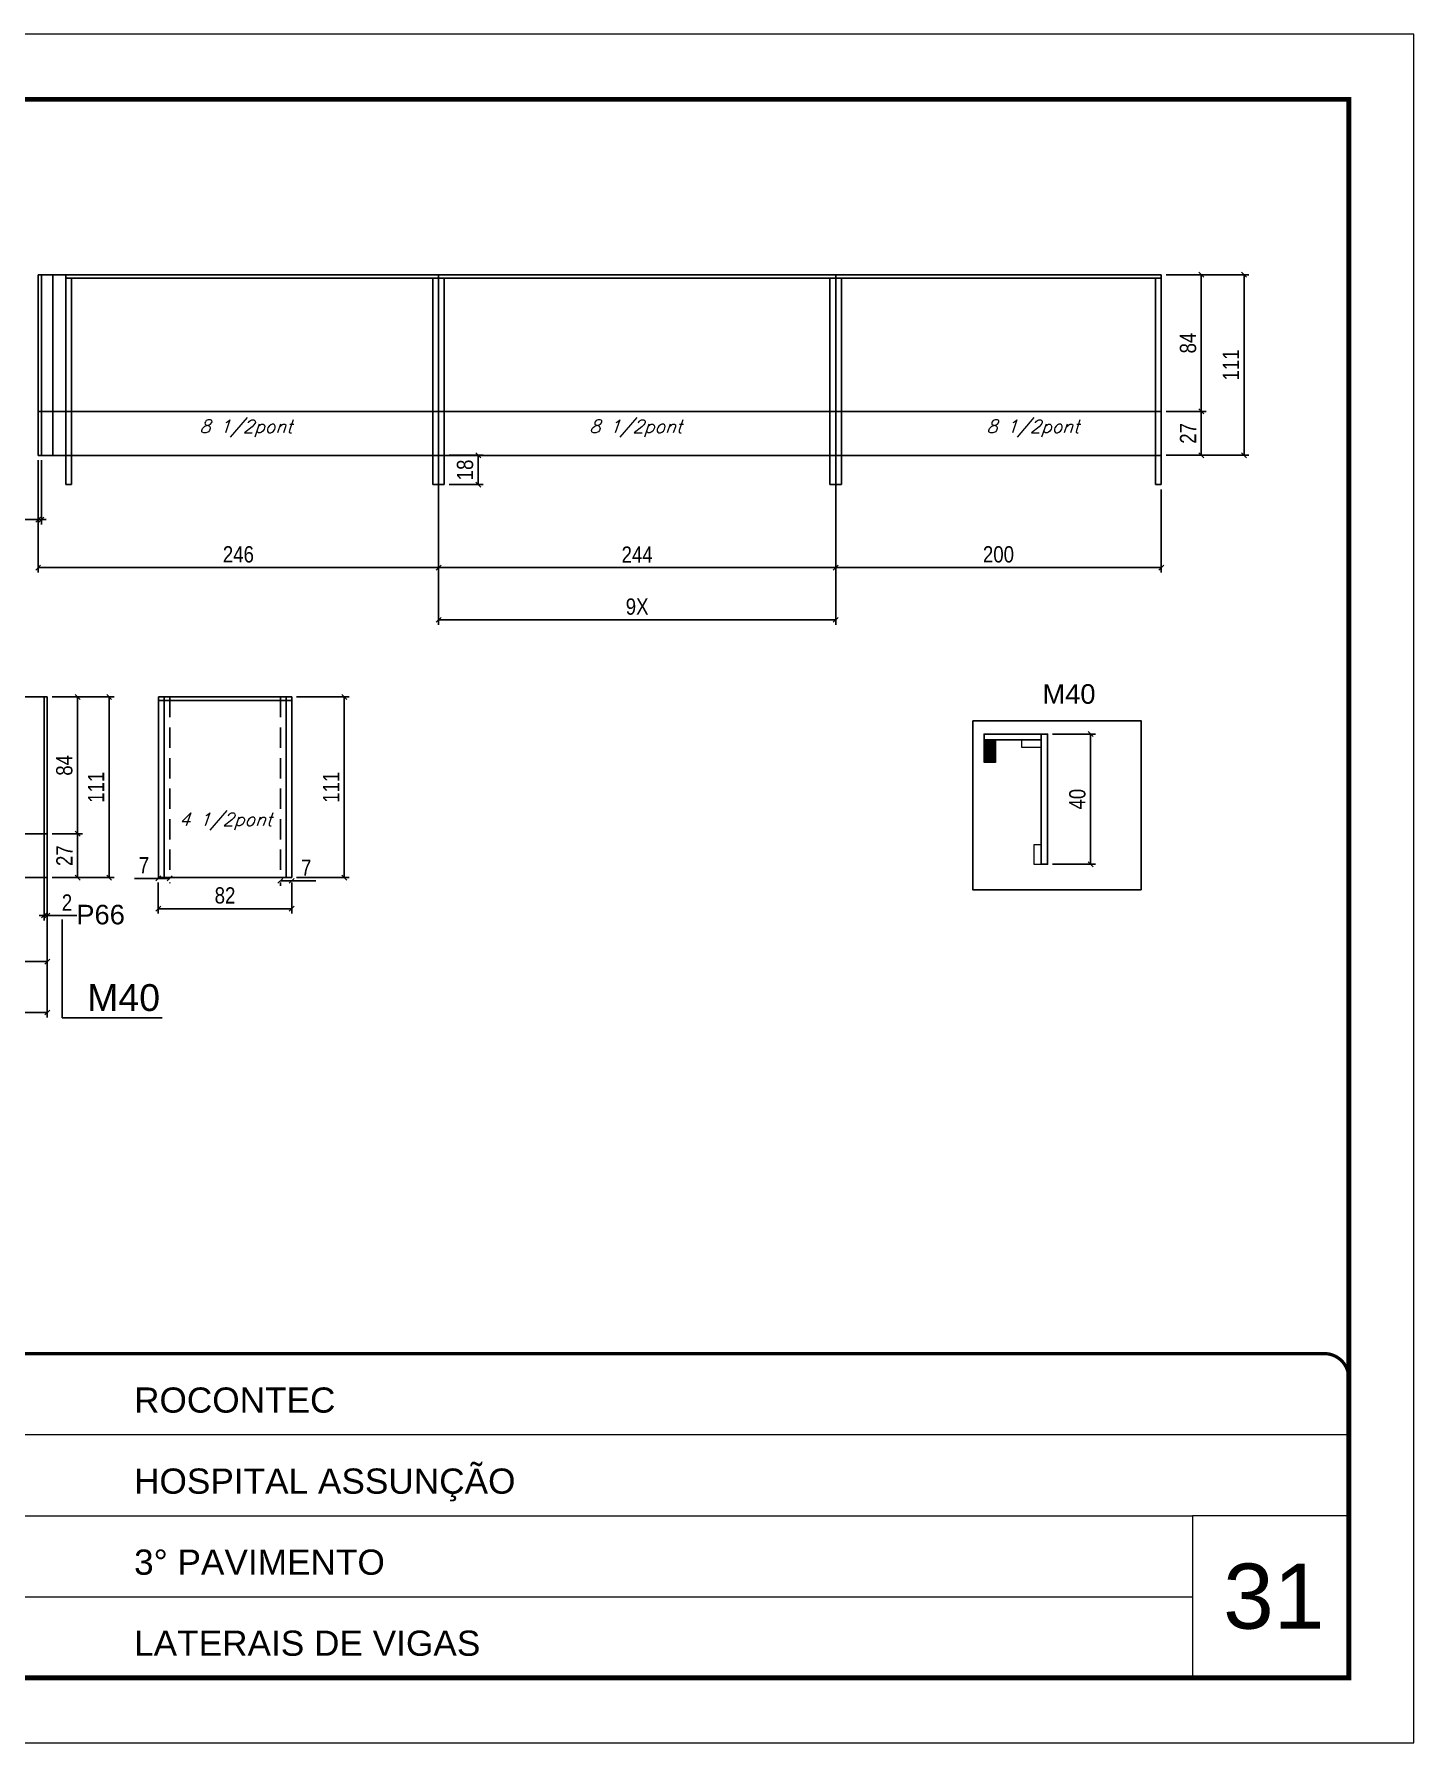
# Model space of a CAD drawing. Extents: x -21493 to -15213, y -12134 to 11887.
# Drawn here: x -17659 to -16811, y 2797 to 3847 of the extents above; entities that cross this region are included whole.
import ezdxf

# ---------------------------------------------------------------- set-up
doc = ezdxf.new("R2010")
doc.units = 0
for name, pattern in [('CONTINUO', [0]), ('DASHED', [0.75, 0.5, -0.25]), ('HIDDEN', [0.375, 0.25, -0.125])]:
    doc.linetypes.add(name, pattern=pattern)
for name, color, linetype in [('5', 5, 'Continuous'), ('COTA', 241, 'Continuous'), ('NOMENCLATURA', 7, 'Continuous'), ('Painéis', 200, 'Continuous'), ('SARR_2.2x7', 40, 'Continuous'), ('SARR_3.5x7', 81, 'Continuous'), ('texto', 7, 'Continuous')]:
    doc.layers.add(name, color=color, linetype=linetype)
for name, color, linetype, lineweight in [('CARIMBO', 255, 'Continuous', 9), ('Folhas', 255, 'Continuous', 9), ('Madeira', 126, 'Continuous', 18), ('Sarr 2.2x7', 40, 'Continuous', 9), ('SARRAFO DE PRESSAO', 251, 'DASHED', 9)]:
    doc.layers.add(name, color=color, linetype=linetype, lineweight=lineweight)
doc.styles.add('ARIAL', font='arial.ttf')
doc.styles.add('COTA TECNICA', font='techl___.ttf', dxfattribs={"height": 10})
doc.styles.add('Romans', font='romans.shx')
doc.styles.get("Standard").update_dxf_attribs({"font": 'arial.ttf'})
doc.dimstyles.new('PAINEL', dxfattribs={"dimtxt": 10, "dimasz": 3, "dimexe": 3, "dimexo": 3, "dimgap": 3, "dimtad": 1, "dimdec": 1, "dimzin": 12, "dimdsep": 46, "dimtxsty": 'COTA TECNICA', "dimblk1": 'OBLIQUE', "dimblk2": 'OBLIQUE', "dimsah": 1, "dimcen": 0.9, "dimclrd": 4, "dimclre": 4, "dimclrt": 240, "dimadec": 1, "dimazin": 3, "dimtfac": 1, "dimtdec": 1, "dimtmove": 0, "dimatfit": 3, "dimfxl": 1, "dimtolj": 1, "dimtzin": 12, "dimarcsym": 0})

# ---------------------------------------------------------------- blocks, each defined once
blk = doc.blocks.new('_Oblique')
at = {"color": 0, "linetype": 'ByBlock', "lineweight": -2}
blk.add_line((-0.5, -0.5), (0.5, 0.5), dxfattribs=at)
blk = doc.blocks.new('*D1728')
at = {"layer": 'COTA', "color": 4, "lineweight": -2, "ltscale": 25, "transparency": 16777216}
for p, q in [((-17656.6, 3585.4), (-17656.6, 3516.4)), ((-17410.6, 3567.4), (-17410.6, 3516.4)), ((-17656.6, 3519.4), (-17410.6, 3519.4))]:
    blk.add_line(p, q, dxfattribs=at)
at = {"layer": 'Defpoints', "color": 0, "ltscale": 25, "transparency": 16777216}
for p in [(-17656.6, 3588.4), (-17410.6, 3570.4), (-17410.6, 3519.4)]:
    blk.add_point(p, dxfattribs=at)
at = {"layer": 'COTA', "color": 4, "lineweight": -2, "ltscale": 25, "transparency": 16777216, "xscale": 3, "yscale": 3, "zscale": 3, "rotation": 180}
blk.add_blockref('_Oblique', (-17656.6, 3519.4), dxfattribs=at)
at = {"layer": 'COTA', "color": 4, "lineweight": -2, "ltscale": 25, "transparency": 16777216, "xscale": 3, "yscale": 3, "zscale": 3}
blk.add_blockref('_Oblique', (-17410.6, 3519.4), dxfattribs=at)
at = {"layer": 'COTA', "color": 240, "ltscale": 25, "transparency": 16777216, "insert": (-17533.6, 3527.5), "char_height": 10, "attachment_point": 5, "style": 'COTA TECNICA'}
blk.add_mtext('\\A1;246', dxfattribs=at)
blk = doc.blocks.new('*D1729')
at = {"layer": 'COTA', "color": 4, "lineweight": -2, "ltscale": 25, "transparency": 16777216}
for p, q in [((-17410.6, 3585.4), (-17410.6, 3516.4)), ((-17166.6, 3567.4), (-17166.6, 3516.4)), ((-17410.6, 3519.4), (-17166.6, 3519.4))]:
    blk.add_line(p, q, dxfattribs=at)
at = {"layer": 'Defpoints', "color": 0, "ltscale": 25, "transparency": 16777216}
for p in [(-17410.6, 3588.4), (-17166.6, 3570.4), (-17166.6, 3519.4)]:
    blk.add_point(p, dxfattribs=at)
at = {"layer": 'COTA', "color": 4, "lineweight": -2, "ltscale": 25, "transparency": 16777216, "xscale": 3, "yscale": 3, "zscale": 3, "rotation": 180}
blk.add_blockref('_Oblique', (-17410.6, 3519.4), dxfattribs=at)
at = {"layer": 'COTA', "color": 4, "lineweight": -2, "ltscale": 25, "transparency": 16777216, "xscale": 3, "yscale": 3, "zscale": 3}
blk.add_blockref('_Oblique', (-17166.6, 3519.4), dxfattribs=at)
at = {"layer": 'COTA', "color": 240, "ltscale": 25, "transparency": 16777216, "insert": (-17288.6, 3527.4), "char_height": 10, "attachment_point": 5, "style": 'COTA TECNICA'}
blk.add_mtext('\\A1;244', dxfattribs=at)
blk = doc.blocks.new('*D1730')
at = {"layer": 'COTA', "color": 4, "lineweight": -2, "ltscale": 25, "transparency": 16777216}
for p, q in [((-17648, 3439.9), (-17610, 3439.9)), ((-17613, 3439.9), (-17613, 3328.9)), ((-17648, 3328.9), (-17610, 3328.9))]:
    blk.add_line(p, q, dxfattribs=at)
at = {"layer": 'Defpoints', "color": 0, "ltscale": 25, "transparency": 16777216}
for p in [(-17651, 3439.9), (-17651, 3328.9), (-17613, 3328.9)]:
    blk.add_point(p, dxfattribs=at)
at = {"layer": 'COTA', "color": 4, "lineweight": -2, "ltscale": 25, "transparency": 16777216, "xscale": 3, "yscale": 3, "zscale": 3}
for p, rotation in [((-17613, 3439.9), 90), ((-17613, 3328.9), 270)]:
    blk.add_blockref('_Oblique', p, dxfattribs=dict(at, rotation=rotation))
at = {"layer": 'COTA', "color": 240, "ltscale": 25, "transparency": 16777216, "insert": (-17621, 3384.4), "char_height": 10, "attachment_point": 5, "rotation": 90, "style": 'COTA TECNICA'}
blk.add_mtext('\\A1;111', dxfattribs=at)
blk = doc.blocks.new('*D1340')
at = {"layer": 'COTA', "color": 4, "lineweight": -2, "ltscale": 25, "transparency": 16777216}
for p, q in [((-17410.6, 3585.4), (-17410.6, 3484.3)), ((-17166.6, 3585.4), (-17166.6, 3484.3)), ((-17410.6, 3487.3), (-17166.6, 3487.3))]:
    blk.add_line(p, q, dxfattribs=at)
at = {"layer": 'Defpoints', "color": 0, "ltscale": 25, "transparency": 16777216}
for p in [(-17410.6, 3588.4), (-17166.6, 3588.4), (-17166.6, 3487.3)]:
    blk.add_point(p, dxfattribs=at)
at = {"layer": 'COTA', "color": 4, "lineweight": -2, "ltscale": 25, "transparency": 16777216, "xscale": 3, "yscale": 3, "zscale": 3, "rotation": 180}
blk.add_blockref('_Oblique', (-17410.6, 3487.3), dxfattribs=at)
at = {"layer": 'COTA', "color": 4, "lineweight": -2, "ltscale": 25, "transparency": 16777216, "xscale": 3, "yscale": 3, "zscale": 3}
blk.add_blockref('_Oblique', (-17166.6, 3487.3), dxfattribs=at)
at = {"layer": 'COTA', "color": 240, "ltscale": 25, "transparency": 16777216, "insert": (-17288.6, 3495.4), "char_height": 10, "attachment_point": 5, "style": 'COTA TECNICA'}
blk.add_mtext('\\A1;9X', dxfattribs=at)
blk = doc.blocks.new('*D1341')
at = {"layer": 'COTA', "color": 4, "lineweight": -2, "ltscale": 25, "transparency": 16777216}
for p, q in [((-17651, 3325.9), (-17651, 3243)), ((-17918.5, 3307.9), (-17918.5, 3243)), ((-17918.5, 3246), (-17651, 3246))]:
    blk.add_line(p, q, dxfattribs=at)
at = {"layer": 'Defpoints', "color": 0, "ltscale": 25, "transparency": 16777216}
for p in [(-17651, 3328.9), (-17918.5, 3310.9), (-17651, 3246)]:
    blk.add_point(p, dxfattribs=at)
at = {"layer": 'COTA', "color": 4, "lineweight": -2, "ltscale": 25, "transparency": 16777216, "xscale": 3, "yscale": 3, "zscale": 3, "rotation": 180}
blk.add_blockref('_Oblique', (-17918.5, 3246), dxfattribs=at)
at = {"layer": 'COTA', "color": 4, "lineweight": -2, "ltscale": 25, "transparency": 16777216, "xscale": 3, "yscale": 3, "zscale": 3}
blk.add_blockref('_Oblique', (-17651, 3246), dxfattribs=at)
at = {"layer": 'COTA', "color": 240, "ltscale": 25, "transparency": 16777216, "insert": (-17784.7, 3254.2), "char_height": 10, "attachment_point": 5, "style": 'COTA TECNICA'}
blk.add_mtext('\\A1;267.5', dxfattribs=at)
blk = doc.blocks.new('*D1343')
at = {"layer": 'COTA', "color": 4, "lineweight": -2, "ltscale": 25, "transparency": 16777216}
for p, q in [((-17796.5, 3325.9), (-17796.5, 3274.3)), ((-17651, 3325.9), (-17651, 3274.3)), ((-17796.5, 3277.3), (-17651, 3277.3))]:
    blk.add_line(p, q, dxfattribs=at)
at = {"layer": 'Defpoints', "color": 0, "ltscale": 25, "transparency": 16777216}
for p in [(-17796.5, 3328.9), (-17651, 3328.9), (-17651, 3277.3)]:
    blk.add_point(p, dxfattribs=at)
at = {"layer": 'COTA', "color": 4, "lineweight": -2, "ltscale": 25, "transparency": 16777216, "xscale": 3, "yscale": 3, "zscale": 3, "rotation": 180}
blk.add_blockref('_Oblique', (-17796.5, 3277.3), dxfattribs=at)
at = {"layer": 'COTA', "color": 4, "lineweight": -2, "ltscale": 25, "transparency": 16777216, "xscale": 3, "yscale": 3, "zscale": 3}
blk.add_blockref('_Oblique', (-17651, 3277.3), dxfattribs=at)
at = {"layer": 'COTA', "color": 240, "ltscale": 25, "transparency": 16777216, "insert": (-17723.7, 3285.4), "char_height": 10, "attachment_point": 5, "style": 'COTA TECNICA'}
blk.add_mtext('\\A1;145.5', dxfattribs=at)
blk = doc.blocks.new('*D1350')
at = {"layer": 'COTA', "color": 4, "lineweight": -2, "ltscale": 25, "transparency": 16777216}
for p, q in [((-17653, 3325.9), (-17653, 3302.6)), ((-17651, 3325.9), (-17651, 3302.6)), ((-17653, 3305.6), (-17656, 3305.6)), ((-17653, 3305.6), (-17651, 3305.6)), ((-17651, 3305.6), (-17632.9, 3305.6))]:
    blk.add_line(p, q, dxfattribs=at)
at = {"layer": 'Defpoints', "color": 0, "ltscale": 25, "transparency": 16777216}
for p in [(-17653, 3328.9), (-17651, 3328.9), (-17651, 3305.6)]:
    blk.add_point(p, dxfattribs=at)
at = {"layer": 'COTA', "color": 4, "lineweight": -2, "ltscale": 25, "transparency": 16777216, "xscale": 3, "yscale": 3, "zscale": 3}
blk.add_blockref('_Oblique', (-17653, 3305.6), dxfattribs=at)
at = {"layer": 'COTA', "color": 4, "lineweight": -2, "ltscale": 25, "transparency": 16777216, "xscale": 3, "yscale": 3, "zscale": 3, "rotation": 180}
blk.add_blockref('_Oblique', (-17651, 3305.6), dxfattribs=at)
at = {"layer": 'COTA', "color": 240, "ltscale": 25, "transparency": 16777216, "insert": (-17638.9, 3313.6), "char_height": 10, "attachment_point": 5, "style": 'COTA TECNICA'}
blk.add_mtext('\\A1;2', dxfattribs=at)
blk = doc.blocks.new('*D1731')
at = {"layer": 'Defpoints', "color": 0, "linetype": 'ByBlock', "transparency": 16777216}
for p in [(-17036.5, 3417.1), (-17036.5, 3337.1), (-17010, 3337.1)]:
    blk.add_point(p, dxfattribs=at)
at = {"layer": 'Sarr 2.2x7', "color": 4, "linetype": 'ByBlock', "lineweight": -2, "transparency": 16777216}
for p, q in [((-17033.5, 3417.1), (-17007, 3417.1)), ((-17010, 3417.1), (-17010, 3337.1)), ((-17033.5, 3337.1), (-17007, 3337.1))]:
    blk.add_line(p, q, dxfattribs=at)
at = {"layer": 'Sarr 2.2x7', "color": 4, "linetype": 'ByBlock', "lineweight": -2, "transparency": 16777216, "xscale": 3, "yscale": 3, "zscale": 3}
for p, rotation in [((-17010, 3417.1), 90), ((-17010, 3337.1), 270)]:
    blk.add_blockref('_Oblique', p, dxfattribs=dict(at, rotation=rotation))
at = {"layer": 'Sarr 2.2x7', "color": 240, "linetype": 'ByBlock', "transparency": 16777216, "insert": (-17018.1, 3377.1), "char_height": 10, "attachment_point": 5, "rotation": 90, "style": 'COTA TECNICA'}
blk.add_mtext('\\A1;40', dxfattribs=at)
blk = doc.blocks.new('*D1732')
at = {"layer": 'COTA', "color": 4, "lineweight": -2, "ltscale": 25, "transparency": 16777216}
for p, q in [((-17507.8, 3326.9), (-17500.8, 3326.9)), ((-17507.8, 3325.9), (-17507.8, 3323.9)), ((-17500.8, 3326.9), (-17486, 3326.9)), ((-17500.8, 3325.9), (-17500.8, 3323.9))]:
    blk.add_line(p, q, dxfattribs=at)
at = {"layer": 'Defpoints', "color": 0, "ltscale": 25, "transparency": 16777216}
for p in [(-17507.8, 3328.9), (-17500.8, 3328.9), (-17500.8, 3326.9)]:
    blk.add_point(p, dxfattribs=at)
at = {"layer": 'COTA', "color": 4, "lineweight": -2, "ltscale": 25, "transparency": 16777216, "xscale": 3, "yscale": 3, "zscale": 3, "rotation": 180}
blk.add_blockref('_Oblique', (-17507.8, 3326.9), dxfattribs=at)
at = {"layer": 'COTA', "color": 4, "lineweight": -2, "ltscale": 25, "transparency": 16777216, "xscale": 3, "yscale": 3, "zscale": 3}
blk.add_blockref('_Oblique', (-17500.8, 3326.9), dxfattribs=at)
at = {"layer": 'COTA', "color": 240, "ltscale": 25, "transparency": 16777216, "insert": (-17491.9, 3335), "char_height": 10, "attachment_point": 5, "style": 'COTA TECNICA'}
blk.add_mtext('\\A1;7', dxfattribs=at)
blk = doc.blocks.new('*D1733')
at = {"layer": 'COTA', "color": 4, "lineweight": -2, "ltscale": 25, "transparency": 16777216}
for p, q in [((-17582.8, 3328.4), (-17597.5, 3328.4)), ((-17575.8, 3328.4), (-17582.8, 3328.4)), ((-17582.8, 3325.9), (-17582.8, 3325.4)), ((-17575.8, 3325.9), (-17575.8, 3325.4))]:
    blk.add_line(p, q, dxfattribs=at)
at = {"layer": 'Defpoints', "color": 0, "ltscale": 25, "transparency": 16777216}
for p in [(-17582.8, 3328.9), (-17575.8, 3328.9), (-17582.8, 3328.4)]:
    blk.add_point(p, dxfattribs=at)
at = {"layer": 'COTA', "color": 4, "lineweight": -2, "ltscale": 25, "transparency": 16777216, "xscale": 3, "yscale": 3, "zscale": 3, "rotation": 180}
blk.add_blockref('_Oblique', (-17582.8, 3328.4), dxfattribs=at)
at = {"layer": 'COTA', "color": 4, "lineweight": -2, "ltscale": 25, "transparency": 16777216, "xscale": 3, "yscale": 3, "zscale": 3}
blk.add_blockref('_Oblique', (-17575.8, 3328.4), dxfattribs=at)
at = {"layer": 'COTA', "color": 240, "ltscale": 25, "transparency": 16777216, "insert": (-17591.6, 3336.5), "char_height": 10, "attachment_point": 5, "style": 'COTA TECNICA'}
blk.add_mtext('\\A1;7', dxfattribs=at)
blk = doc.blocks.new('*D1668')
at = {"layer": 'COTA', "color": 4, "lineweight": -2, "ltscale": 25, "transparency": 16777216}
for p, q in [((-17582.8, 3325.9), (-17582.8, 3306.8)), ((-17500.8, 3325.9), (-17500.8, 3306.8)), ((-17500.8, 3309.8), (-17582.8, 3309.8))]:
    blk.add_line(p, q, dxfattribs=at)
at = {"layer": 'Defpoints', "color": 0, "ltscale": 25, "transparency": 16777216}
for p in [(-17582.8, 3328.9), (-17500.8, 3328.9), (-17582.8, 3309.8)]:
    blk.add_point(p, dxfattribs=at)
at = {"layer": 'COTA', "color": 4, "lineweight": -2, "ltscale": 25, "transparency": 16777216, "xscale": 3, "yscale": 3, "zscale": 3, "rotation": 180}
blk.add_blockref('_Oblique', (-17582.8, 3309.8), dxfattribs=at)
at = {"layer": 'COTA', "color": 4, "lineweight": -2, "ltscale": 25, "transparency": 16777216, "xscale": 3, "yscale": 3, "zscale": 3}
blk.add_blockref('_Oblique', (-17500.8, 3309.8), dxfattribs=at)
at = {"layer": 'COTA', "color": 240, "ltscale": 25, "transparency": 16777216, "insert": (-17541.8, 3317.9), "char_height": 10, "attachment_point": 5, "style": 'COTA TECNICA'}
blk.add_mtext('\\A1;82', dxfattribs=at)
blk = doc.blocks.new('*D1669')
at = {"layer": 'COTA', "color": 4, "lineweight": -2, "ltscale": 25, "transparency": 16777216}
for p, q in [((-17497.8, 3439.9), (-17465.5, 3439.9)), ((-17468.5, 3328.9), (-17468.5, 3439.9)), ((-17497.8, 3328.9), (-17465.5, 3328.9))]:
    blk.add_line(p, q, dxfattribs=at)
at = {"layer": 'Defpoints', "color": 0, "ltscale": 25, "transparency": 16777216}
for p in [(-17500.8, 3439.9), (-17468.5, 3439.9), (-17500.8, 3328.9)]:
    blk.add_point(p, dxfattribs=at)
at = {"layer": 'COTA', "color": 4, "lineweight": -2, "ltscale": 25, "transparency": 16777216, "xscale": 3, "yscale": 3, "zscale": 3}
for p, rotation in [((-17468.5, 3439.9), 90), ((-17468.5, 3328.9), 270)]:
    blk.add_blockref('_Oblique', p, dxfattribs=dict(at, rotation=rotation))
at = {"layer": 'COTA', "color": 240, "ltscale": 25, "transparency": 16777216, "insert": (-17476.6, 3384.4), "char_height": 10, "attachment_point": 5, "rotation": 90, "style": 'COTA TECNICA'}
blk.add_mtext('\\A1;111', dxfattribs=at)
blk = doc.blocks.new('*D1674')
at = {"layer": 'COTA', "color": 4, "lineweight": -2, "ltscale": 25, "transparency": 16777216}
for p, q in [((-17656.6, 3585.4), (-17656.6, 3545.9)), ((-17654.6, 3585.4), (-17654.6, 3545.9)), ((-17656.6, 3548.9), (-17674.7, 3548.9)), ((-17654.6, 3548.9), (-17656.6, 3548.9)), ((-17654.6, 3548.9), (-17651.6, 3548.9))]:
    blk.add_line(p, q, dxfattribs=at)
at = {"layer": 'Defpoints', "color": 0, "ltscale": 25, "transparency": 16777216}
for p in [(-17656.6, 3588.4), (-17654.6, 3588.4), (-17656.6, 3548.9)]:
    blk.add_point(p, dxfattribs=at)
at = {"layer": 'COTA', "color": 4, "lineweight": -2, "ltscale": 25, "transparency": 16777216, "xscale": 3, "yscale": 3, "zscale": 3}
blk.add_blockref('_Oblique', (-17656.6, 3548.9), dxfattribs=at)
at = {"layer": 'COTA', "color": 4, "lineweight": -2, "ltscale": 25, "transparency": 16777216, "xscale": 3, "yscale": 3, "zscale": 3, "rotation": 180}
blk.add_blockref('_Oblique', (-17654.6, 3548.9), dxfattribs=at)
at = {"layer": 'COTA', "color": 240, "ltscale": 25, "transparency": 16777216, "insert": (-17668.7, 3556.9), "char_height": 10, "attachment_point": 5, "style": 'COTA TECNICA'}
blk.add_mtext('\\A1;2', dxfattribs=at)
blk = doc.blocks.new('*D1675')
at = {"layer": 'COTA', "color": 4, "lineweight": -2, "ltscale": 25, "transparency": 16777216}
for p, q in [((-17166.6, 3567.4), (-17166.6, 3516.4)), ((-16966.6, 3567.4), (-16966.6, 3516.4)), ((-17166.6, 3519.4), (-16966.6, 3519.4))]:
    blk.add_line(p, q, dxfattribs=at)
at = {"layer": 'Defpoints', "color": 0, "ltscale": 25, "transparency": 16777216}
for p in [(-17166.6, 3570.4), (-16966.6, 3570.4), (-16966.6, 3519.4)]:
    blk.add_point(p, dxfattribs=at)
at = {"layer": 'COTA', "color": 4, "lineweight": -2, "ltscale": 25, "transparency": 16777216, "xscale": 3, "yscale": 3, "zscale": 3, "rotation": 180}
blk.add_blockref('_Oblique', (-17166.6, 3519.4), dxfattribs=at)
at = {"layer": 'COTA', "color": 4, "lineweight": -2, "ltscale": 25, "transparency": 16777216, "xscale": 3, "yscale": 3, "zscale": 3}
blk.add_blockref('_Oblique', (-16966.6, 3519.4), dxfattribs=at)
at = {"layer": 'COTA', "color": 240, "ltscale": 25, "transparency": 16777216, "insert": (-17066.6, 3527.5), "char_height": 10, "attachment_point": 5, "style": 'COTA TECNICA'}
blk.add_mtext('\\A1;200', dxfattribs=at)
blk = doc.blocks.new('*D1676')
at = {"layer": 'COTA', "color": 4, "lineweight": -2, "ltscale": 25, "transparency": 16777216}
for p, q in [((-16963.6, 3699.4), (-16912.7, 3699.4)), ((-16915.7, 3699.4), (-16915.7, 3588.4)), ((-16963.6, 3588.4), (-16912.7, 3588.4))]:
    blk.add_line(p, q, dxfattribs=at)
at = {"layer": 'Defpoints', "color": 0, "ltscale": 25, "transparency": 16777216}
for p in [(-16966.6, 3699.4), (-16966.6, 3588.4), (-16915.7, 3588.4)]:
    blk.add_point(p, dxfattribs=at)
at = {"layer": 'COTA', "color": 4, "lineweight": -2, "ltscale": 25, "transparency": 16777216, "xscale": 3, "yscale": 3, "zscale": 3}
for p, rotation in [((-16915.7, 3699.4), 90), ((-16915.7, 3588.4), 270)]:
    blk.add_blockref('_Oblique', p, dxfattribs=dict(at, rotation=rotation))
at = {"layer": 'COTA', "color": 240, "ltscale": 25, "transparency": 16777216, "insert": (-16923.8, 3643.9), "char_height": 10, "attachment_point": 5, "rotation": 90, "style": 'COTA TECNICA'}
blk.add_mtext('\\A1;111', dxfattribs=at)
blk = doc.blocks.new('*D1709')
at = {"layer": 'COTA', "color": 4, "lineweight": -2, "ltscale": 25, "transparency": 16777216}
for p, q in [((-16963.6, 3615.4), (-16939, 3615.4)), ((-16942, 3588.4), (-16942, 3615.4)), ((-16963.6, 3588.4), (-16939, 3588.4))]:
    blk.add_line(p, q, dxfattribs=at)
at = {"layer": 'Defpoints', "color": 0, "ltscale": 25, "transparency": 16777216}
for p in [(-16966.6, 3615.4), (-16942, 3615.4), (-16966.6, 3588.4)]:
    blk.add_point(p, dxfattribs=at)
at = {"layer": 'COTA', "color": 4, "lineweight": -2, "ltscale": 25, "transparency": 16777216, "xscale": 3, "yscale": 3, "zscale": 3}
for p, rotation in [((-16942, 3615.4), 90), ((-16942, 3588.4), 270)]:
    blk.add_blockref('_Oblique', p, dxfattribs=dict(at, rotation=rotation))
at = {"layer": 'COTA', "color": 240, "ltscale": 25, "transparency": 16777216, "insert": (-16950.1, 3601.9), "char_height": 10, "attachment_point": 5, "rotation": 90, "style": 'COTA TECNICA'}
blk.add_mtext('\\A1;27', dxfattribs=at)
blk = doc.blocks.new('*D1710')
at = {"layer": 'COTA', "color": 4, "lineweight": -2, "ltscale": 25, "transparency": 16777216}
for p, q in [((-16963.6, 3699.4), (-16939, 3699.4)), ((-16942, 3615.4), (-16942, 3699.4)), ((-16963.6, 3615.4), (-16939, 3615.4))]:
    blk.add_line(p, q, dxfattribs=at)
at = {"layer": 'Defpoints', "color": 0, "ltscale": 25, "transparency": 16777216}
for p in [(-16966.6, 3699.4), (-16942, 3699.4), (-16966.6, 3615.4)]:
    blk.add_point(p, dxfattribs=at)
at = {"layer": 'COTA', "color": 4, "lineweight": -2, "ltscale": 25, "transparency": 16777216, "xscale": 3, "yscale": 3, "zscale": 3}
for p, rotation in [((-16942, 3699.4), 90), ((-16942, 3615.4), 270)]:
    blk.add_blockref('_Oblique', p, dxfattribs=dict(at, rotation=rotation))
at = {"layer": 'COTA', "color": 240, "ltscale": 25, "transparency": 16777216, "insert": (-16950.1, 3657.4), "char_height": 10, "attachment_point": 5, "rotation": 90, "style": 'COTA TECNICA'}
blk.add_mtext('\\A1;84', dxfattribs=at)
blk = doc.blocks.new('*D1339')
at = {"layer": 'COTA', "color": 4, "lineweight": -2, "ltscale": 25, "transparency": 16777216}
for p, q in [((-17648, 3355.9), (-17629.4, 3355.9)), ((-17632.4, 3328.9), (-17632.4, 3355.9)), ((-17648, 3328.9), (-17629.4, 3328.9))]:
    blk.add_line(p, q, dxfattribs=at)
at = {"layer": 'Defpoints', "color": 0, "ltscale": 25, "transparency": 16777216}
for p in [(-17651, 3355.9), (-17632.4, 3355.9), (-17651, 3328.9)]:
    blk.add_point(p, dxfattribs=at)
at = {"layer": 'COTA', "color": 4, "lineweight": -2, "ltscale": 25, "transparency": 16777216, "xscale": 3, "yscale": 3, "zscale": 3}
for p, rotation in [((-17632.4, 3355.9), 90), ((-17632.4, 3328.9), 270)]:
    blk.add_blockref('_Oblique', p, dxfattribs=dict(at, rotation=rotation))
at = {"layer": 'COTA', "color": 240, "ltscale": 25, "transparency": 16777216, "insert": (-17640.5, 3342.4), "char_height": 10, "attachment_point": 5, "rotation": 90, "style": 'COTA TECNICA'}
blk.add_mtext('\\A1;27', dxfattribs=at)
blk = doc.blocks.new('*D1711')
at = {"layer": 'COTA', "color": 4, "lineweight": -2, "ltscale": 25, "transparency": 16777216}
for p, q in [((-17648, 3439.9), (-17629.4, 3439.9)), ((-17632.4, 3355.9), (-17632.4, 3439.9)), ((-17648, 3355.9), (-17629.4, 3355.9))]:
    blk.add_line(p, q, dxfattribs=at)
at = {"layer": 'Defpoints', "color": 0, "ltscale": 25, "transparency": 16777216}
for p in [(-17651, 3439.9), (-17632.4, 3439.9), (-17651, 3355.9)]:
    blk.add_point(p, dxfattribs=at)
at = {"layer": 'COTA', "color": 4, "lineweight": -2, "ltscale": 25, "transparency": 16777216, "xscale": 3, "yscale": 3, "zscale": 3}
for p, rotation in [((-17632.4, 3439.9), 90), ((-17632.4, 3355.9), 270)]:
    blk.add_blockref('_Oblique', p, dxfattribs=dict(at, rotation=rotation))
at = {"layer": 'COTA', "color": 240, "ltscale": 25, "transparency": 16777216, "insert": (-17640.5, 3397.9), "char_height": 10, "attachment_point": 5, "rotation": 90, "style": 'COTA TECNICA'}
blk.add_mtext('\\A1;84', dxfattribs=at)
blk = doc.blocks.new('*D1712')
at = {"layer": 'COTA', "color": 4, "lineweight": -2, "ltscale": 25, "transparency": 16777216}
for p, q in [((-17404.1, 3588.4), (-17383.2, 3588.4)), ((-17386.2, 3570.4), (-17386.2, 3588.4)), ((-17404.1, 3570.4), (-17383.2, 3570.4))]:
    blk.add_line(p, q, dxfattribs=at)
at = {"layer": 'Defpoints', "color": 0, "ltscale": 25, "transparency": 16777216}
for p in [(-17407.1, 3588.4), (-17386.2, 3588.4), (-17407.1, 3570.4)]:
    blk.add_point(p, dxfattribs=at)
at = {"layer": 'COTA', "color": 4, "lineweight": -2, "ltscale": 25, "transparency": 16777216, "xscale": 3, "yscale": 3, "zscale": 3}
for p, rotation in [((-17386.2, 3588.4), 90), ((-17386.2, 3570.4), 270)]:
    blk.add_blockref('_Oblique', p, dxfattribs=dict(at, rotation=rotation))
at = {"layer": 'COTA', "color": 240, "ltscale": 25, "transparency": 16777216, "insert": (-17394.3, 3579.4), "char_height": 10, "attachment_point": 5, "rotation": 90, "style": 'COTA TECNICA'}
blk.add_mtext('\\A1;18', dxfattribs=at)
blk = doc.blocks.new('9999999999')
at = {"color": 30, "linetype": 'CONTINUO'}
for p, q in [((98564.6, 34379.6), (99584, 34379.6)), ((98564.6, 34329.8), (99488, 34329.8)), ((99584, 34329.8), (99488, 34329.8)), ((99488, 34329.8), (99488, 34230.2)), ((98564.6, 34280), (99488, 34280))]:
    blk.add_line(p, q, dxfattribs=at)
at = {"color": 30, "linetype": 'CONTINUO', "const_width": 2}
blk.add_lwpolyline([(99584, 34230.2), (99584, 34414.4, 0.414214), (99569, 34429.4), (98229, 34429.4, 0.414214), (98214, 34414.4), (98214, 34245.2, 0.414214), (98229, 34230.2), (99584, 34230.2)], format="xyb", dxfattribs=at)
at = {"layer": 'Folhas'}
blk.add_lwpolyline([(98139, 34190.2), (99624, 34190.2), (99624, 35240.2), (98139, 35240.2)], close=True, dxfattribs=at)
at = {"layer": 'Folhas', "color": 30, "const_width": 3}
blk.add_lwpolyline([(98214, 34230.2), (99584, 34230.2), (99584, 35200.2), (98214, 35200.2)], close=True, dxfattribs=at)
at = {"color": 7, "linetype": 'Continuous', "ltscale": 5, "style": 'ARIAL'}
for s, height, p in [('ROCONTEC', 15.48, (98837.7, 34393.1)), ('HOSPITAL ASSUNÇÃO', 15.483, (98837.7, 34343.3)), ('3° PAVIMENTO', 15.483, (98837.7, 34293.5)), ('LATERAIS DE VIGAS', 15.483, (98837.7, 34243.7))]:
    blk.add_text(s, height=height, dxfattribs=at).set_placement(p)

msp = doc.modelspace()

# ---------------------------------------------------------------- hatches: boundary and pattern name
at = {"layer": 'Madeira'}
h = msp.add_hatch(dxfattribs=at)
h.set_pattern_fill('ANSI31', color=256, scale=0.2, angle=270, style=0)
h.set_pattern_definition([(315, (-431.4862, -9934.58856), (0.449012806, 0.449012806), [])])
h.paths.add_polyline_path([(-17075.43, 3399.54), (-17068.43, 3399.54), (-17068.43, 3413.54), (-17075.43, 3413.54)])

# ---------------------------------------------------------------- linework, layer by layer
at = {"linetype": 'ByBlock'}
msp.add_lwpolyline([(-17082.41, 3425.3), (-16978.98, 3425.3), (-16978.98, 3321.46), (-17082.41, 3321.46)], close=True, dxfattribs=at)
at = {"layer": 'Madeira'}
msp.add_lwpolyline([(-17075.43, 3413.54), (-17068.43, 3413.54), (-17068.43, 3399.54), (-17075.43, 3399.54)], close=True, dxfattribs=at)
at = {"layer": 'NOMENCLATURA', "linetype": 'Continuous'}
for p, q in [((-17641.94, 3242.74), (-17641.94, 3303.09)), ((-17580.45, 3242.74), (-17641.94, 3242.74))]:
    msp.add_line(p, q, dxfattribs=at)
at = {"layer": 'Painéis'}
for p, q in [((-17656.61, 3699.39), (-16966.61, 3699.39)), ((-17656.61, 3615.39), (-16966.61, 3615.39)), ((-17656.61, 3588.39), (-16966.61, 3588.39)), ((-17918.5, 3439.9), (-17651, 3439.9)), ((-17918.5, 3355.9), (-17651, 3355.9)), ((-17918.5, 3328.9), (-17651, 3328.9))]:
    msp.add_line(p, q, dxfattribs=at)
at = {"layer": 'Painéis', "ltscale": 25}
for p, q in [((-17656.61, 3588.39), (-17656.61, 3699.39)), ((-17654.61, 3588.39), (-17654.61, 3699.39)), ((-17410.61, 3570.39), (-17410.61, 3699.39)), ((-17166.61, 3570.39), (-17166.61, 3699.39)), ((-16966.61, 3570.39), (-16966.61, 3699.39)), ((-17653, 3310.9), (-17653, 3439.9)), ((-17651, 3310.9), (-17651, 3439.9)), ((-17582.77, 3439.9), (-17500.77, 3439.9)), ((-17582.77, 3439.9), (-17582.77, 3328.9)), ((-17500.77, 3439.9), (-17500.77, 3328.9)), ((-17582.77, 3328.9), (-17500.77, 3328.9))]:
    msp.add_line(p, q, dxfattribs=at)
at = {"layer": 'Painéis', "linetype": 'ByBlock'}
msp.add_lwpolyline([(-17040.46, 3417.14), (-17075.41, 3417.14), (-17075.41, 3413.54), (-17040.46, 3413.54), (-17040.46, 3417.14)], dxfattribs=at)
at = {"layer": 'Painéis'}
msp.add_lwpolyline([(-17040.46, 3337.14), (-17036.46, 3337.14), (-17036.46, 3417.14), (-17040.46, 3417.14)], close=True, dxfattribs=at)
at = {"layer": 'Sarr 2.2x7', "linetype": 'ByBlock'}
for points in [[(-17040.46, 3413.54), (-17052.46, 3413.54), (-17052.46, 3409.14), (-17040.46, 3409.14), (-17040.46, 3413.54)], [(-17040.46, 3337.14), (-17040.46, 3349.14), (-17044.86, 3349.14), (-17044.86, 3337.14), (-17040.46, 3337.14)]]:
    msp.add_lwpolyline(points, dxfattribs=at)
at = {"layer": 'SARR_2.2x7', "linetype": 'Continuous'}
for p, q in [((-17647.61, 3699.39), (-17647.61, 3588.39)), ((-17639.61, 3697.19), (-17410.61, 3697.19)), ((-17166.61, 3697.19), (-17410.61, 3697.19)), ((-16966.61, 3697.19), (-17166.61, 3697.19)), ((-17582.77, 3437.7), (-17500.77, 3437.7))]:
    msp.add_line(p, q, dxfattribs=at)
at = {"layer": 'SARR_2.2x7', "linetype": 'HIDDEN', "ltscale": 50}
for p, q in [((-17575.77, 3439.9), (-17575.77, 3328.9)), ((-17507.77, 3439.9), (-17507.77, 3328.9))]:
    msp.add_line(p, q, dxfattribs=at)
at = {"layer": 'SARR_3.5x7'}
for p, q in [((-17639.61, 3699.39), (-17639.61, 3570.39)), ((-17636.11, 3697.19), (-17636.11, 3570.39)), ((-17414.11, 3697.19), (-17414.11, 3570.39)), ((-17407.11, 3697.19), (-17407.11, 3570.39)), ((-17170.11, 3697.19), (-17170.11, 3570.39)), ((-17163.11, 3697.19), (-17163.11, 3570.39)), ((-16970.11, 3697.19), (-16970.11, 3570.39)), ((-17579.27, 3439.9), (-17579.27, 3328.9)), ((-17504.27, 3439.9), (-17504.27, 3328.9))]:
    msp.add_line(p, q, dxfattribs=at)
at = {"layer": 'SARR_3.5x7', "ltscale": 25}
for p, q in [((-17636.11, 3570.39), (-17639.61, 3570.39)), ((-17410.61, 3570.39), (-17414.11, 3570.39)), ((-17407.11, 3570.39), (-17410.61, 3570.39)), ((-17166.61, 3570.39), (-17170.11, 3570.39)), ((-17163.11, 3570.39), (-17166.61, 3570.39)), ((-16966.61, 3570.39), (-16970.11, 3570.39))]:
    msp.add_line(p, q, dxfattribs=at)

# ---------------------------------------------------------------- block references
at = {"layer": 'SARRAFO DE PRESSAO', "color": 6, "linetype": 'ByBlock'}
msp.add_blockref('9999999999', (-116435.39, -31393), dxfattribs=at)

# ---------------------------------------------------------------- texts
at = {"layer": '5', "color": 7, "linetype": 'Continuous'}
msp.add_text('M40', height=12, rotation=359.99996, dxfattribs=at).set_placement((-17039.58, 3435.74))
at = {"layer": '5', "linetype": 'Continuous'}
msp.add_text('P66', height=12, rotation=0.00004, dxfattribs=at).set_placement((-17633.16, 3300.18))
at = {"layer": 'CARIMBO', "style": 'ARIAL'}
msp.add_text('31', height=40, dxfattribs=at).set_placement((-16928.55, 2867.35))
at = {"layer": 'NOMENCLATURA', "linetype": 'Continuous'}
msp.add_text('M40', height=16.5, rotation=0, dxfattribs=at).set_placement((-17626.54, 3246.94))
at = {"layer": 'texto', "color": 2, "char_height": 8, "attachment_point": 5, "style": 'Romans'}
for s, insert in [('{\\Q19;\\C256;8 1/2pont}', (-17529, 3604.84)), ('{\\Q19;\\C256;8 1/2pont}', (-17289.51, 3604.84)), ('{\\Q19;\\C256;8 1/2pont}', (-17045.51, 3604.84)), ('{\\Q19;\\C256;4 1/2pont}', (-17541.43, 3363.35))]:
    msp.add_mtext(s, dxfattribs=dict(at, insert=insert))

# ---------------------------------------------------------------- dimensions: what is measured, and where the dimension line sits
at = {"layer": 'COTA', "ltscale": 25}
for base, p1, p2, picture, middle in [((-16915.71, 3588.39), (-16966.61, 3699.39), (-16966.61, 3588.39), '*D1676', (-16923.77, 3643.89)), ((-16942.03, 3615.39), (-16966.61, 3588.39), (-16966.61, 3615.39), '*D1709', (-16950.1, 3601.89)), ((-17386.21, 3588.39), (-17407.11, 3570.39), (-17407.11, 3588.39), '*D1712', (-17394.31, 3579.39)), ((-17612.98, 3328.9), (-17651, 3439.9), (-17651, 3328.9), '*D1730', (-17621.04, 3384.4)), ((-17468.51, 3439.9), (-17500.77, 3328.9), (-17500.77, 3439.9), '*D1669', (-17476.57, 3384.4)), ((-17632.44, 3355.9), (-17651, 3328.9), (-17651, 3355.9), '*D1339', (-17640.52, 3342.4))]:
    dim = msp.add_linear_dim(base=base, p1=p1, p2=p2, angle=90, dimstyle='PAINEL', dxfattribs=at)
    dim.commit()
    dim.dimension.update_dxf_attribs({"geometry": picture, "text_midpoint": middle})
for base, p1, p2, picture, middle in [((-16942.03, 3699.39), (-16966.61, 3615.39), (-16966.61, 3699.39), '*D1710', (-16950.13, 3657.39)), ((-17632.44, 3439.9), (-17651, 3355.9), (-17651, 3439.9), '*D1711', (-17640.54, 3397.9))]:
    dim = msp.add_linear_dim(base=base, p1=p1, p2=p2, angle=90, dimstyle='PAINEL', override={"dimtmove": 1}, dxfattribs=at)
    dim.commit()
    dim.dimension.update_dxf_attribs({"geometry": picture, "text_midpoint": middle})
for base, p1, p2, picture, middle in [((-17656.61, 3548.94), (-17654.61, 3588.39), (-17656.61, 3588.39), '*D1674', (-17668.67, 3556.94)), ((-17410.61, 3519.36), (-17656.61, 3588.39), (-17410.61, 3570.39), '*D1728', (-17533.61, 3527.46)), ((-17166.61, 3519.36), (-17410.61, 3588.39), (-17166.61, 3570.39), '*D1729', (-17288.61, 3527.43)), ((-16966.61, 3519.36), (-17166.61, 3570.39), (-16966.61, 3570.39), '*D1675', (-17066.61, 3527.46)), ((-17582.77, 3328.43), (-17575.77, 3328.9), (-17582.77, 3328.9), '*D1733', (-17591.64, 3336.51)), ((-17500.77, 3326.93), (-17507.77, 3328.9), (-17500.77, 3328.9), '*D1732', (-17491.91, 3335.01)), ((-17651, 3246.04), (-17918.5, 3310.9), (-17651, 3328.9), '*D1341', (-17784.75, 3254.15)), ((-17651, 3305.6), (-17653, 3328.9), (-17651, 3328.9), '*D1350', (-17638.94, 3313.6)), ((-17582.77, 3309.8), (-17500.77, 3328.9), (-17582.77, 3328.9), '*D1668', (-17541.77, 3317.89))]:
    dim = msp.add_linear_dim(base=base, p1=p1, p2=p2, dimstyle='PAINEL', dxfattribs=at)
    dim.commit()
    dim.dimension.update_dxf_attribs({"geometry": picture, "text_midpoint": middle})
dim = msp.add_linear_dim(base=(-17166.61, 3487.3), p1=(-17410.61, 3588.39), p2=(-17166.61, 3588.39), text='9X', dimstyle='PAINEL', dxfattribs=at)
dim.commit()
dim.dimension.update_dxf_attribs({"geometry": '*D1340', "text_midpoint": (-17288.61, 3495.38)})
dim = msp.add_linear_dim(base=(-17651, 3277.28), p1=(-17796.5, 3328.9), p2=(-17651, 3328.9), dimstyle='PAINEL', override={"dimtmove": 1}, dxfattribs=at)
dim.commit()
dim.dimension.update_dxf_attribs({"geometry": '*D1343', "text_midpoint": (-17723.75, 3285.39)})
at = {"layer": 'Sarr 2.2x7', "linetype": 'ByBlock'}
dim = msp.add_linear_dim(base=(-17010.02, 3337.14), p1=(-17036.46, 3417.14), p2=(-17036.46, 3337.14), angle=90, dimstyle='PAINEL', override={"dimlfac": 0.5}, dxfattribs=at)
dim.commit()
dim.dimension.update_dxf_attribs({"geometry": '*D1731', "text_midpoint": (-17018.12, 3377.14)})

doc.saveas('drawing.dxf')
